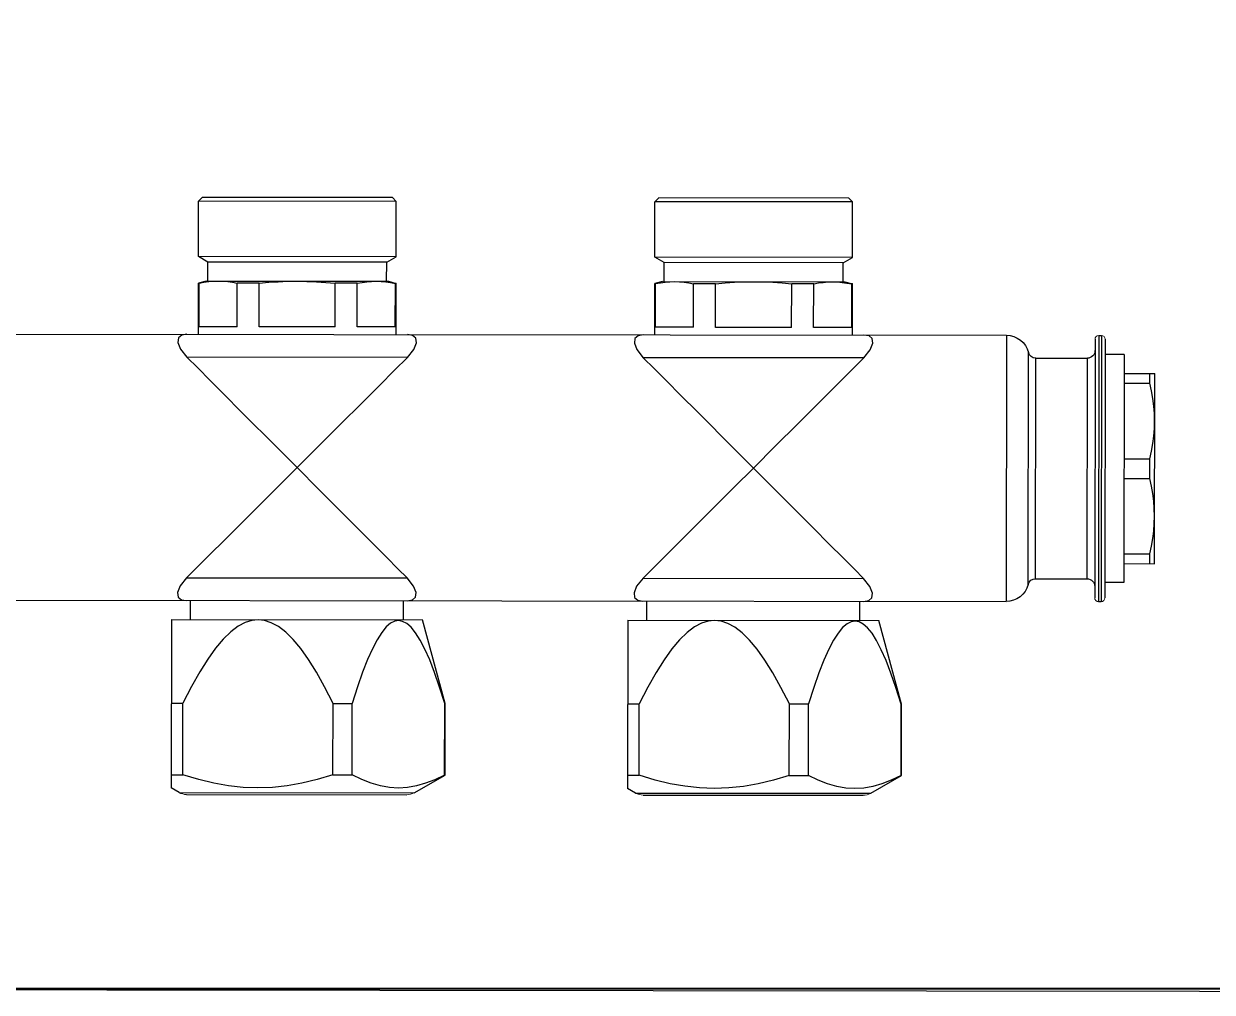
# Model space of a CAD drawing. Header units: millimetres. Extents: x 898 to 1196, y 229 to 443.
# Drawn here: x 1158.2913 to 1158.393, y 409.683 to 409.7659 of the extents above; entities that cross this region are included whole.
import ezdxf

# ---------------------------------------------------------------- set-up
doc = ezdxf.new("R2010")
doc.units = ezdxf.units.MM
doc.layers.get('0').update_dxf_attribs({"color": 41})
for name, color, linetype, lineweight in [('alim', 5, 'Continuous', 5), ('CHAUFFAGE', 4, 'Continuous', 5), ('p mur', 7, 'Continuous', 40)]:
    doc.layers.add(name, color=color, linetype=linetype, lineweight=lineweight)

# ---------------------------------------------------------------- blocks, each defined once
blk = doc.blocks.new('AUDIT_I_240531090321-0')
at = {"color": 5, "linetype": 'Continuous'}
for centre, start, end in [((42.01058903070498, 3.884808030724798), 90, 120.0000000001168), ((44.90340935374478, 3.884808030724798), 59.99999999988314, 90), ((48.01058903070496, 3.884808030724798), 90, 120.000000000117), ((50.90340935374479, 3.884808030724798), 59.999999999883, 90)]:
    blk.add_arc(centre, 0.2, start, end, dxfattribs=at)
at = {"linetype": 'Continuous'}
for centre, start, end in [((53.99534306900659, 1.484808030724821), 90, 180), ((54.03034306900647, 1.484808030724821), 0, 90), ((53.99534306900659, -1.915191969275155), 180, 270), ((54.03034306900647, -1.915191969275155), 270, 0)]:
    blk.add_arc(centre, 0.05, start, end, dxfattribs=at)
blk = doc.blocks.new('c ef ecs')
at = {"layer": 'alim', "color": 1, "lineweight": -3}
for p, q in [((-303.8732354462292, 72.79813515943876), (-303.8729098934768, 72.7984607121906)), ((-303.8732354462292, 72.79813515943876), (-303.85630670313, 72.79813515943876)), ((-303.8732354462292, 72.79339621033071), (-303.8732354462292, 72.79813515943876)), ((-303.8729098934768, 72.7984607121906), (-303.8566322558818, 72.7984607121906)), ((-303.85630670313, 72.79813515943876), (-303.8566322558818, 72.7984607121906)), ((-303.85630670313, 72.79339621033071), (-303.85630670313, 72.79813515943876)), ((-303.8341691160009, 72.79813515943876), (-303.8338435632486, 72.7984607121906)), ((-303.8341691160009, 72.79813515943876), (-303.8172403729018, 72.79813515943876)), ((-303.8341691160009, 72.79339621033071), (-303.8341691160009, 72.79813515943876)), ((-303.8338435632486, 72.7984607121906), (-303.8175659256536, 72.7984607121906)), ((-303.8172403729018, 72.79813515943876), (-303.8175659256536, 72.7984607121906)), ((-303.8172403729018, 72.79339621033071), (-303.8172403729018, 72.79813515943876)), ((-303.8732354462292, 72.79339621033071), (-303.85630670313, 72.79339621033071)), ((-303.8724215643493, 72.79292631540831), (-303.8732354462292, 72.79339621033071)), ((-303.8724215643493, 72.79292631540831), (-303.8571205850098, 72.79292631540831)), ((-303.8724215643493, 72.7912985516488), (-303.8724215643493, 72.79292631540831)), ((-303.8571205850098, 72.79292631540831), (-303.85630670313, 72.79339621033071)), ((-303.8571205850098, 72.7912985516488), (-303.8571205850098, 72.79292631540831)), ((-303.8341691160009, 72.79339621033071), (-303.8172403729018, 72.79339621033071)), ((-303.833355234121, 72.79292631540831), (-303.8341691160009, 72.79339621033071)), ((-303.833355234121, 72.79292631540831), (-303.8180542547816, 72.79292631540831)), ((-303.833355234121, 72.7912985516488), (-303.833355234121, 72.79292631540831)), ((-303.8180542547816, 72.79292631540831), (-303.8172403729018, 72.79339621033071)), ((-303.8180542547816, 72.7912985516488), (-303.8180542547816, 72.79292631540831)), ((-303.8725843407252, 72.7912985516488), (-303.8732354462292, 72.79112408845491)), ((-303.8732354462292, 72.79112408845491), (-303.8731653253212, 72.79112408845491)), ((-303.8732354462292, 72.78674081312221), (-303.8732354462292, 72.79112408845491)), ((-303.8727577521236, 72.79119880897936), (-303.8731653253212, 72.79112408845491)), ((-303.8731653253212, 72.78739191862599), (-303.8731653253212, 72.79112408845491)), ((-303.8723522621233, 72.79125351156563), (-303.8727577521236, 72.79119880897936)), ((-303.8569578086339, 72.7912985516488), (-303.8725843407252, 72.7912985516488)), ((-303.8719454396463, 72.79128717192155), (-303.8723522621233, 72.79125351156563)), ((-303.8715375615608, 72.7912985516488), (-303.8719454396463, 72.79128717192155)), ((-303.8711297148162, 72.7912871736654), (-303.8715375615608, 72.7912985516488)), ((-303.8707229185414, 72.79125351786074), (-303.8711297148162, 72.7912871736654)), ((-303.8703173959447, 72.7911988129648), (-303.8707229185414, 72.79125351786074)), ((-303.8699097978021, 72.79112408845491), (-303.8703173959447, 72.7911988129648)), ((-303.8699097978021, 72.79112408845491), (-303.8680266021984, 72.79112408845491)), ((-303.8699097978021, 72.78739191862599), (-303.8699097978021, 72.79112408845491)), ((-303.8672136863263, 72.79119863072026), (-303.8680266021984, 72.79112408845491)), ((-303.8680266021984, 72.78739191862599), (-303.8680266021984, 72.79112408845491)), ((-303.8664028091108, 72.79125338384131), (-303.8672136863263, 72.79119863072026)), ((-303.865588589038, 72.7912871229487), (-303.8664028091108, 72.79125338384131)), ((-303.8647710746794, 72.7912985516488), (-303.865588589038, 72.7912871229487)), ((-303.8639535884176, 72.79128712373225), (-303.8647710746794, 72.7912985516488)), ((-303.8631393906879, 72.79125338660423), (-303.8639535884176, 72.79128712373225)), ((-303.8623285052645, 72.79119863409674), (-303.8631393906879, 72.79125338660423)), ((-303.8615155471603, 72.79112408845491), (-303.8623285052645, 72.79119863409674)), ((-303.8615155471603, 72.79112408845491), (-303.859632351557, 72.79112408845491)), ((-303.8615155471603, 72.78739191862599), (-303.8615155471603, 72.79112408845491)), ((-303.8592247783594, 72.79119880897936), (-303.859632351557, 72.79112408845491)), ((-303.859632351557, 72.78739191862599), (-303.859632351557, 72.79112408845491)), ((-303.8588192883597, 72.79125351156563), (-303.8592247783594, 72.79119880897936)), ((-303.8584124658821, 72.79128717192155), (-303.8588192883597, 72.79125351156563)), ((-303.8580045877962, 72.7912985516488), (-303.8584124658821, 72.79128717192155)), ((-303.8575967410519, 72.7912871736654), (-303.8580045877962, 72.7912985516488)), ((-303.8571899447776, 72.79125351786074), (-303.8575967410519, 72.7912871736654)), ((-303.8567844221803, 72.7911988129648), (-303.8571899447776, 72.79125351786074)), ((-303.8569578086339, 72.7912985516488), (-303.85630670313, 72.79112408845491)), ((-303.856376824038, 72.79112408845491), (-303.8567844221803, 72.7911988129648)), ((-303.856376824038, 72.79112408845491), (-303.85630670313, 72.79112408845491)), ((-303.856376824038, 72.78739191862599), (-303.856376824038, 72.79112408845491)), ((-303.85630670313, 72.78674081312221), (-303.85630670313, 72.79112408845491)), ((-303.8335180104968, 72.7912985516488), (-303.8341691160009, 72.79112408845491)), ((-303.8341691160009, 72.79112408845491), (-303.8340989950929, 72.79112408845491)), ((-303.8341691160009, 72.78674081312221), (-303.8341691160009, 72.79112408845491)), ((-303.8336914218953, 72.79119880897936), (-303.8340989950929, 72.79112408845491)), ((-303.8340989950929, 72.78739191862599), (-303.8340989950929, 72.79112408845491)), ((-303.8332859318951, 72.79125351156563), (-303.8336914218953, 72.79119880897936)), ((-303.8178914784057, 72.7912985516488), (-303.8335180104968, 72.7912985516488)), ((-303.8328791094181, 72.79128717192155), (-303.8332859318951, 72.79125351156563)), ((-303.8324712313326, 72.7912985516488), (-303.8328791094181, 72.79128717192155)), ((-303.8320633845879, 72.7912871736654), (-303.8324712313326, 72.7912985516488)), ((-303.8316565883131, 72.79125351786074), (-303.8320633845879, 72.7912871736654)), ((-303.8312510657163, 72.7911988129648), (-303.8316565883131, 72.79125351786074)), ((-303.8308434675739, 72.79112408845491), (-303.8312510657163, 72.7911988129648)), ((-303.8308434675739, 72.79112408845491), (-303.8289602719701, 72.79112408845491)), ((-303.8308434675739, 72.78739191862599), (-303.8308434675739, 72.79112408845491)), ((-303.8281473560982, 72.79119863072026), (-303.8289602719701, 72.79112408845491)), ((-303.8289602719701, 72.78739191862599), (-303.8289602719701, 72.79112408845491)), ((-303.8273364788826, 72.79125338384131), (-303.8281473560982, 72.79119863072026)), ((-303.8265222588098, 72.7912871229487), (-303.8273364788826, 72.79125338384131)), ((-303.8257047444511, 72.7912985516488), (-303.8265222588098, 72.7912871229487)), ((-303.8248872581893, 72.79128712373225), (-303.8257047444511, 72.7912985516488)), ((-303.8240730604597, 72.79125338660423), (-303.8248872581893, 72.79128712373225)), ((-303.8232621750363, 72.79119863409674), (-303.8240730604597, 72.79125338660423)), ((-303.8224492169321, 72.79112408845491), (-303.8232621750363, 72.79119863409674)), ((-303.8224492169321, 72.79112408845491), (-303.8205660213287, 72.79112408845491)), ((-303.8224492169321, 72.78739191862599), (-303.8224492169321, 72.79112408845491)), ((-303.8201584481312, 72.79119880897936), (-303.8205660213287, 72.79112408845491)), ((-303.8205660213287, 72.78739191862599), (-303.8205660213287, 72.79112408845491)), ((-303.8197529581313, 72.79125351156563), (-303.8201584481312, 72.79119880897936)), ((-303.8193461356538, 72.79128717192155), (-303.8197529581313, 72.79125351156563)), ((-303.818938257568, 72.7912985516488), (-303.8193461356538, 72.79128717192155)), ((-303.8185304108237, 72.7912871736654), (-303.818938257568, 72.7912985516488)), ((-303.8181236145494, 72.79125351786074), (-303.8185304108237, 72.7912871736654)), ((-303.8177180919521, 72.7911988129648), (-303.8181236145494, 72.79125351786074)), ((-303.8178914784057, 72.7912985516488), (-303.8172403729018, 72.79112408845491)), ((-303.8173104938097, 72.79112408845491), (-303.8177180919521, 72.7911988129648)), ((-303.8173104938097, 72.79112408845491), (-303.8172403729018, 72.79112408845491)), ((-303.8173104938097, 72.78739191862599), (-303.8173104938097, 72.79112408845491)), ((-303.8172403729018, 72.78674081312221), (-303.8172403729018, 72.79112408845491)), ((-303.8945483683692, 72.78674081312221), (-303.8945483683692, 72.76395212048907)), ((-303.8943204814425, 72.78674081312221), (-303.8945483683692, 72.78674081312221)), ((-303.8943204814425, 72.78674081312221), (-303.8943204814425, 72.76395212048907)), ((-303.8864095495716, 72.78674081312221), (-303.8864095495716, 72.76395212048907)), ((-303.6158752127407, 72.78674081312221), (-303.8864095495716, 72.78674081312221)), ((-303.8746518683209, 72.78667013727043), (-303.8742121044847, 72.78674081312221)), ((-303.8731653253212, 72.78739191862599), (-303.8699097978021, 72.78739191862599)), ((-303.8680266021984, 72.78739191862599), (-303.8615155471603, 72.78739191862599)), ((-303.859632351557, 72.78739191862599), (-303.856376824038, 72.78739191862599)), ((-303.8553300448744, 72.78674081312221), (-303.8548903227152, 72.78667015394456)), ((-303.8355855380926, 72.78667013727043), (-303.8351457742564, 72.78674081312221)), ((-303.8340989950929, 72.78739191862599), (-303.8308434675739, 72.78739191862599)), ((-303.8289602719701, 72.78739191862599), (-303.8224492169321, 72.78739191862599)), ((-303.8205660213287, 72.78739191862599), (-303.8173104938097, 72.78739191862599)), ((-303.8162637146462, 72.78674081312221), (-303.815823992487, 72.78667015394456)), ((-303.8948739211208, 72.78641526037026), (-303.8948739211208, 72.76427767324091)), ((-303.8939949286907, 72.78641526037026), (-303.8939949286907, 72.76427817976405)), ((-303.8749790084161, 72.78603983026727), (-303.8749251607495, 72.7864411580848)), ((-303.8747587411487, 72.78547491445052), (-303.8749790084161, 72.78603983026727)), ((-303.8749251607495, 72.7864411580848), (-303.8746518683209, 72.78667013727043)), ((-303.8548903227152, 72.78667015394456), (-303.8546170303797, 72.78644123413362)), ((-303.8545631136638, 72.78604000959862), (-303.8547832254184, 72.78547522438599)), ((-303.8546170303797, 72.78644123413362), (-303.8545631136638, 72.78604000959862)), ((-303.8359126781879, 72.78603983026727), (-303.8358588305213, 72.7864411580848)), ((-303.8356924109204, 72.78547491445052), (-303.8359126781879, 72.78603983026727)), ((-303.8358588305213, 72.7864411580848), (-303.8355855380926, 72.78667013727043)), ((-303.815823992487, 72.78667015394456), (-303.8155507001516, 72.78644123413362)), ((-303.8154967834355, 72.78604000959862), (-303.8157168951901, 72.78547522438599)), ((-303.8155507001516, 72.78644123413362), (-303.8154967834355, 72.78604000959862)), ((-303.8965016848804, 72.78511304936269), (-303.8948739211208, 72.78511304936269)), ((-303.8965016848804, 72.78511296980784), (-303.8965016848804, 72.76557996380352)), ((-303.8933438231869, 72.76590543700041), (-303.8933438231869, 72.78478749661076)), ((-303.8889312703442, 72.78478749661076), (-303.8933438231869, 72.78478749661076)), ((-303.8889312703442, 72.76590543700604), (-303.8889312703442, 72.78478749660513)), ((-303.8883008405303, 72.76541710934713), (-303.8883008405303, 72.78527582426416)), ((-303.8742122888831, 72.78478762320961), (-303.8747587411487, 72.78547491445052)), ((-303.8742122888831, 72.78478762320961), (-303.8731111776932, 72.78368545828113)), ((-303.8742122888831, 72.78478749661076), (-303.8553292824931, 72.78478749661076)), ((-303.8562551998369, 72.78386240110738), (-303.8553292824931, 72.78478802007342)), ((-303.8547832254184, 72.78547522438599), (-303.8553292824931, 72.78478802007342)), ((-303.8351459586548, 72.78478762320961), (-303.8356924109204, 72.78547491445052)), ((-303.8351459586548, 72.78478762320961), (-303.834044847465, 72.78368545828113)), ((-303.8351459586548, 72.78478749661076), (-303.8162629522649, 72.78478749661076)), ((-303.8171888696087, 72.78386240110738), (-303.8162629522649, 72.78478802007342)), ((-303.8157168951901, 72.78547522438599), (-303.8162629522649, 72.78478802007342)), ((-303.8731111776932, 72.78368545828113), (-303.8718159010339, 72.78239141962555)), ((-303.8573154815035, 72.78280160870645), (-303.8562551998369, 72.78386240110738)), ((-303.834044847465, 72.78368545828113), (-303.8327495708057, 72.78239141962555)), ((-303.8182491512753, 72.78280160870645), (-303.8171888696087, 72.78386240110738)), ((-303.8991061068955, 72.76720764800808), (-303.8991061068955, 72.78348528560329)), ((-303.8965016848804, 72.78348528560319), (-303.8991061068955, 72.78348528560319)), ((-303.8988430630841, 72.7819907886095), (-303.8986991659559, 72.78264586977998)), ((-303.8986991659559, 72.78264586977998), (-303.8986991659559, 72.78348528560319)), ((-303.8965016848804, 72.78264586977998), (-303.8986991659559, 72.78264586977998)), ((-303.8585525875744, 72.78156549589724), (-303.8573154815035, 72.78280160870645)), ((-303.8194862573462, 72.78156549589724), (-303.8182491512753, 72.78280160870645)), ((-303.8989565623837, 72.78134420131808), (-303.8988430630841, 72.7819907886095)), ((-303.8718159010339, 72.78239141962555), (-303.8702750034329, 72.78085015605417)), ((-303.8327495708057, 72.78239141962555), (-303.8312086732046, 72.78085015605417)), ((-303.8990892172106, 72.780058715249), (-303.8990390060713, 72.78070112789605)), ((-303.8990390060713, 72.78070112789605), (-303.8989565623837, 72.78134420131808)), ((-303.8702750034329, 72.78085015605417), (-303.868534726936, 72.77910940380352)), ((-303.8599648902501, 72.78015254551839), (-303.8585525875744, 72.78156549589724)), ((-303.8312086732046, 72.78085015605417), (-303.8294683967077, 72.77910940380352)), ((-303.8208985600218, 72.78015254551839), (-303.8194862573462, 72.78156549589724)), ((-303.8991061068955, 72.77941587620381), (-303.8990892172106, 72.780058715249)), ((-303.8631240817631, 72.77699249341802), (-303.8599648902501, 72.78015254551839)), ((-303.8240577515348, 72.77699249341802), (-303.8208985600218, 72.78015254551839)), ((-303.899089223303, 72.77877315334604), (-303.8991061068955, 72.77941587620381)), ((-303.8990390271995, 72.77813082852742), (-303.899089223303, 72.77877315334604)), ((-303.868534726936, 72.77910940380352), (-303.866670488221, 72.77724505929453)), ((-303.8294683967077, 72.77910940380352), (-303.8276041579927, 72.77724505929453)), ((-303.8989565990216, 72.77748779158615), (-303.8990390271995, 72.77813082852742)), ((-303.898843098623, 72.7768411431945), (-303.8989565990216, 72.77748779158615)), ((-303.8986991659559, 72.77618588262874), (-303.898843098623, 72.7768411431945)), ((-303.866670488221, 72.77724505929453), (-303.8647710746794, 72.77534646680563)), ((-303.8647710746794, 72.77534646680563), (-303.8631240817631, 72.77699249341802)), ((-303.8276041579927, 72.77724505929453), (-303.8257047444511, 72.77534646680563)), ((-303.8257047444511, 72.77534646680563), (-303.8240577515348, 72.77699249341802)), ((-303.8986991659559, 72.77450705098244), (-303.8986991659559, 72.77618588262874)), ((-303.8965016848804, 72.77618588262874), (-303.8986991659559, 72.77618588262874)), ((-303.8988430630868, 72.77385196979884), (-303.8986991659559, 72.77450705098244)), ((-303.8965016848804, 72.77450705098244), (-303.8986991659559, 72.77450705098244)), ((-303.8647710746794, 72.77534646680563), (-303.8666420422938, 72.77347589750484)), ((-303.8631305537339, 72.77370690818769), (-303.8647710746794, 72.77534646680563)), ((-303.8257047444511, 72.77534646680563), (-303.8275757120656, 72.77347589750484)), ((-303.8240642235057, 72.77370690818769), (-303.8257047444511, 72.77534646680563)), ((-303.8989565623876, 72.7732053824947), (-303.8988430630868, 72.77385196979884)), ((-303.8666420422938, 72.77347589750484), (-303.8699059345925, 72.77021176350631)), ((-303.8585604953585, 72.76913534606543), (-303.8631305537339, 72.77370690818769)), ((-303.8275757120656, 72.77347589750484), (-303.8308396043643, 72.77021176350631)), ((-303.8194941651302, 72.76913534606543), (-303.8240642235057, 72.77370690818769)), ((-303.8990892172142, 72.77191989639105), (-303.8990390060754, 72.77256230906296)), ((-303.8990390060754, 72.77256230906296), (-303.8989565623876, 72.7732053824947)), ((-303.8991061068959, 72.77127705727005), (-303.8990892172142, 72.77191989639105)), ((-303.8990892232994, 72.77063433448421), (-303.8991061068959, 72.77127705727005)), ((-303.8990390271956, 72.76999200969078), (-303.8990892232994, 72.77063433448421)), ((-303.8989565990177, 72.76934897276048), (-303.8990390271956, 72.76999200969078)), ((-303.8699059345925, 72.77021176350631), (-303.8712721857363, 72.76884530187586)), ((-303.8308396043643, 72.77021176350631), (-303.832205855508, 72.76884530187586)), ((-303.8988430986202, 72.76870232438263), (-303.8989565990177, 72.76934897276048)), ((-303.8986991659559, 72.76804706383119), (-303.8988430986202, 72.76870232438263)), ((-303.8712721857363, 72.76884530187586), (-303.8724512300411, 72.76766596406111)), ((-303.8573200577464, 72.76789587757813), (-303.8585604953585, 72.76913534606543)), ((-303.832205855508, 72.76884530187586), (-303.8333848998129, 72.76766596406111)), ((-303.8182537275182, 72.76789587757813), (-303.8194941651302, 72.76913534606543)), ((-303.8986991659559, 72.76720764800808), (-303.8986991659559, 72.76804706383119)), ((-303.8965016848804, 72.76804706383119), (-303.8986991659559, 72.76804706383119)), ((-303.8724512300411, 72.76766596406111), (-303.8734213729568, 72.76669626320786)), ((-303.8562566329333, 72.76683197347337), (-303.8573200577464, 72.76789587757813)), ((-303.8333848998129, 72.76766596406111), (-303.8343550427286, 72.76669626320786)), ((-303.8171903027051, 72.76683197347337), (-303.8182537275182, 72.76789587757813)), ((-303.8965016848804, 72.76720764800808), (-303.8991061068955, 72.76720764800808)), ((-303.8734213729568, 72.76669626320786), (-303.8742107047507, 72.76590639774267)), ((-303.855329285486, 72.76590491559321), (-303.8562566329333, 72.76683197347337)), ((-303.8343550427286, 72.76669626320786), (-303.8351443745225, 72.76590639774267)), ((-303.8162629552577, 72.76590491559321), (-303.8171903027051, 72.76683197347337)), ((-303.8965016848804, 72.76557988424858), (-303.8948739211208, 72.76557988424858)), ((-303.8889312703442, 72.76590543700041), (-303.8933438231869, 72.76590543700041)), ((-303.8747582398412, 72.76521886863698), (-303.8742107047507, 72.76590639774267)), ((-303.855329285486, 72.76590543700041), (-303.8742107047507, 72.76590543700041)), ((-303.855329285486, 72.76590491559321), (-303.8547832263646, 72.76521771083019)), ((-303.835691909613, 72.76521886863698), (-303.8351443745225, 72.76590639774267)), ((-303.8162629552577, 72.76590543700041), (-303.8351443745225, 72.76590543700041)), ((-303.8162629552577, 72.76590491559321), (-303.8157168961363, 72.76521771083019)), ((-303.8749789334706, 72.76465359489413), (-303.8747582398412, 72.76521886863698)), ((-303.8749252751435, 72.76425198396863), (-303.8749789334706, 72.76465359489413)), ((-303.8547832263646, 72.76521771083019), (-303.8545631138051, 72.76465292494119)), ((-303.8545631138051, 72.76465292494119), (-303.8546170301635, 72.76425169987142)), ((-303.8359126032424, 72.76465359489413), (-303.835691909613, 72.76521886863698)), ((-303.8358589449152, 72.76425198396863), (-303.8359126032424, 72.76465359489413)), ((-303.8157168961363, 72.76521771083019), (-303.8154967835768, 72.76465292494119)), ((-303.8154967835768, 72.76465292494119), (-303.8155506999352, 72.76425169987142)), ((-303.8943204814425, 72.76395212048907), (-303.8945483683692, 72.76395212048907)), ((-303.6158752127407, 72.76395212048907), (-303.8864095495716, 72.76395212048907)), ((-303.8746519824867, 72.76402284203094), (-303.8749252751435, 72.76425198396863)), ((-303.8742121044847, 72.76395212048907), (-303.8746519824867, 72.76402284203094)), ((-303.8738865517325, 72.76232435672955), (-303.8738865517325, 72.76395212048907)), ((-303.8556555976262, 72.76232435672955), (-303.8556555976262, 72.76395212048907)), ((-303.8548903224997, 72.76402277975296), (-303.8553300448744, 72.76395212048907)), ((-303.8546170301635, 72.76425169987142), (-303.8548903224997, 72.76402277975296)), ((-303.8355856522584, 72.76402284203094), (-303.8358589449152, 72.76425198396863)), ((-303.8351457742564, 72.76395212048907), (-303.8355856522584, 72.76402284203094)), ((-303.8348202215043, 72.76232435672955), (-303.8348202215043, 72.76395212048907)), ((-303.8165892673979, 72.76232435672955), (-303.8165892673979, 72.76395212048907)), ((-303.8158239922714, 72.76402277975296), (-303.8162637146462, 72.76395212048907)), ((-303.8155506999352, 72.76425169987142), (-303.8158239922714, 72.76402277975296)), ((-303.8774676320037, 72.75516219618763), (-303.8755143154921, 72.76232435672955)), ((-303.8540278338667, 72.76232435672955), (-303.8755143154921, 72.76232435672955)), ((-303.8620117469094, 72.76223732387683), (-303.8614628634741, 72.76229696398434)), ((-303.8614628634741, 72.76229696398434), (-303.860915399733, 72.76224337071734)), ((-303.8540278338667, 72.76232435672955), (-303.8540278338667, 72.74791280404891)), ((-303.8384013017755, 72.75516219618763), (-303.8364479852638, 72.76232435672955)), ((-303.8149615036384, 72.76232435672955), (-303.8364479852638, 72.76232435672955)), ((-303.8229454166812, 72.76223732387683), (-303.8223965332458, 72.76229696398434)), ((-303.8223965332458, 72.76229696398434), (-303.8218490695048, 72.76224337071734)), ((-303.8149615036384, 72.76232435672955), (-303.8149615036384, 72.74791280404891)), ((-303.8749373264521, 72.7612168353824), (-303.8745505573083, 72.76168993154312)), ((-303.8745505573083, 72.76168993154312), (-303.8741777615941, 72.7620122816363)), ((-303.8741777615941, 72.7620122816363), (-303.873824922641, 72.76219355885044)), ((-303.873824922641, 72.76219355885044), (-303.8734865526269, 72.76225270424013)), ((-303.8734865526269, 72.76225270424013), (-303.8731490192552, 72.76219930229863)), ((-303.8731490192552, 72.76219930229863), (-303.8727971786105, 72.76202463598062)), ((-303.8727971786105, 72.76202463598062), (-303.8724238166254, 72.76170822553938)), ((-303.8724238166254, 72.76170822553938), (-303.8720355613968, 72.76123943341487)), ((-303.864457667928, 72.76062571088187), (-303.863816649989, 72.76125385302102)), ((-303.863816649989, 72.76125385302102), (-303.8631891713717, 72.7617301068173)), ((-303.8631891713717, 72.7617301068173), (-303.8625842461678, 72.76205473221145)), ((-303.8625842461678, 72.76205473221145), (-303.8620117469094, 72.76223732387683)), ((-303.860915399733, 72.76224337071734), (-303.8603445647299, 72.76206772781784)), ((-303.8603445647299, 72.76206772781784), (-303.8597386201329, 72.76174931346856)), ((-303.8597386201329, 72.76174931346856), (-303.859108545217, 72.76127750660142)), ((-303.859108545217, 72.76127750660142), (-303.8584641382607, 72.76065168789412)), ((-303.8358709962238, 72.7612168353824), (-303.8354842270801, 72.76168993154312)), ((-303.8354842270801, 72.76168993154312), (-303.8351114313659, 72.7620122816363)), ((-303.8351114313659, 72.7620122816363), (-303.8347585924127, 72.76219355885044)), ((-303.8347585924127, 72.76219355885044), (-303.8344202223986, 72.76225270424013)), ((-303.8344202223986, 72.76225270424013), (-303.8340826890268, 72.76219930229863)), ((-303.8340826890268, 72.76219930229863), (-303.8337308483823, 72.76202463598062)), ((-303.8337308483823, 72.76202463598062), (-303.8333574863972, 72.76170822553938)), ((-303.8333574863972, 72.76170822553938), (-303.8329692311686, 72.76123943341487)), ((-303.8253913376999, 72.76062571088187), (-303.8247503197607, 72.76125385302102)), ((-303.8247503197607, 72.76125385302102), (-303.8241228411434, 72.7617301068173)), ((-303.8241228411434, 72.7617301068173), (-303.8235179159396, 72.76205473221145)), ((-303.8235179159396, 72.76205473221145), (-303.8229454166812, 72.76223732387683)), ((-303.8218490695048, 72.76224337071734), (-303.8212782345017, 72.76206772781784)), ((-303.8212782345017, 72.76206772781784), (-303.8206722899046, 72.76174931346856)), ((-303.8206722899046, 72.76174931346856), (-303.8200422149888, 72.76127750660142)), ((-303.8200422149888, 72.76127750660142), (-303.8193978080325, 72.76065168789412)), ((-303.875734482042, 72.7598181876789), (-303.8753324952074, 72.76059264762966)), ((-303.8753324952074, 72.76059264762966), (-303.8749373264521, 72.7612168353824)), ((-303.8720355613968, 72.76123943341487), (-303.871638417481, 72.76061752673519)), ((-303.871638417481, 72.76061752673519), (-303.8712341342329, 72.7598431357841)), ((-303.8651097325775, 72.75984651377819), (-303.864457667928, 72.76062571088187)), ((-303.8584641382607, 72.76065168789412), (-303.8578081629731, 72.75987250105533)), ((-303.8366681518137, 72.7598181876789), (-303.8362661649791, 72.76059264762966)), ((-303.8362661649791, 72.76059264762966), (-303.8358709962238, 72.7612168353824)), ((-303.8329692311686, 72.76123943341487), (-303.8325720872528, 72.76061752673519)), ((-303.8325720872528, 72.76061752673519), (-303.8321678040047, 72.7598431357841)), ((-303.8260434023492, 72.75984651377819), (-303.8253913376999, 72.76062571088187)), ((-303.8193978080325, 72.76065168789412), (-303.8187418327448, 72.75987250105533)), ((-303.8761435364752, 72.75889353255546), (-303.875734482042, 72.7598181876789)), ((-303.8712341342329, 72.7598431357841), (-303.870822271191, 72.75891560103818)), ((-303.8657733023063, 72.75891631881741), (-303.8651097325775, 72.75984651377819)), ((-303.8578081629731, 72.75987250105533), (-303.8571398494212, 72.75893926380108)), ((-303.837077206247, 72.75889353255546), (-303.8366681518137, 72.7598181876789)), ((-303.8321678040047, 72.7598431357841), (-303.8317559409628, 72.75891560103818)), ((-303.826706972078, 72.75891631881741), (-303.8260434023492, 72.75984651377819)), ((-303.8187418327448, 72.75987250105533), (-303.818073519193, 72.75893926380108)), ((-303.8765616656512, 72.75781500075276), (-303.8761435364752, 72.75889353255546)), ((-303.870822271191, 72.75891560103818), (-303.8704012537842, 72.75783203288593)), ((-303.8664517049097, 72.75783133338484), (-303.8657733023063, 72.75891631881741)), ((-303.8571398494212, 72.75893926380108), (-303.8564565890482, 72.7578490144941)), ((-303.8374953354229, 72.75781500075276), (-303.837077206247, 72.75889353255546)), ((-303.8317559409628, 72.75891560103818), (-303.831334923556, 72.75783203288593)), ((-303.8273853746813, 72.75783133338484), (-303.826706972078, 72.75891631881741)), ((-303.818073519193, 72.75893926380108), (-303.81739025882, 72.7578490144941)), ((-303.8769918146319, 72.75657489193095), (-303.8765616656512, 72.75781500075276)), ((-303.8704012537842, 72.75783203288593), (-303.8699680161536, 72.7565844243492)), ((-303.8671497844783, 72.7565836873271), (-303.8664517049097, 72.75783133338484)), ((-303.8564565890482, 72.7578490144941), (-303.8557533366369, 72.75659357965)), ((-303.8379254844036, 72.75657489193095), (-303.8374953354229, 72.75781500075276)), ((-303.831334923556, 72.75783203288593), (-303.8309016859253, 72.7565844243492)), ((-303.8280834542501, 72.7565836873271), (-303.8273853746813, 72.75783133338484)), ((-303.81739025882, 72.7578490144941), (-303.8166870064086, 72.75659357965)), ((-303.8774372953793, 72.75516219618763), (-303.8769918146319, 72.75657489193095)), ((-303.8699680161536, 72.7565844243492), (-303.8695193870477, 72.75516219618763)), ((-303.867872957053, 72.75516219618763), (-303.8671497844783, 72.7565836873271)), ((-303.8557533366369, 72.75659357965), (-303.8550248933316, 72.75516219618763)), ((-303.838370965151, 72.75516219618763), (-303.8379254844036, 72.75657489193095)), ((-303.8309016859253, 72.7565844243492), (-303.8304530568195, 72.75516219618763)), ((-303.8288066268247, 72.75516219618763), (-303.8280834542501, 72.7565836873271)), ((-303.8166870064086, 72.75659357965), (-303.8159585631033, 72.75516219618763)), ((-303.8774372953793, 72.75516219618763), (-303.8774676320037, 72.75516219618763)), ((-303.8774676320037, 72.74904055186259), (-303.8774676320037, 72.75516219618763)), ((-303.8774372953793, 72.74904055186259), (-303.8774372953793, 72.75516219618763)), ((-303.867872957053, 72.75516219618763), (-303.8695193870477, 72.75516219618763)), ((-303.8695193870477, 72.74904055186259), (-303.8695193870477, 72.75516219618763)), ((-303.867872957053, 72.74904055186259), (-303.867872957053, 72.75516219618763)), ((-303.8540278338667, 72.75516219618763), (-303.8550248933316, 72.75516219618763)), ((-303.8550248933316, 72.74904055186259), (-303.8550248933316, 72.75516219618763)), ((-303.838370965151, 72.75516219618763), (-303.8384013017755, 72.75516219618763)), ((-303.8384013017755, 72.74904055186259), (-303.8384013017755, 72.75516219618763)), ((-303.838370965151, 72.74904055186259), (-303.838370965151, 72.75516219618763)), ((-303.8288066268247, 72.75516219618763), (-303.8304530568195, 72.75516219618763)), ((-303.8304530568195, 72.74904055186259), (-303.8304530568195, 72.75516219618763)), ((-303.8288066268247, 72.74904055186259), (-303.8288066268247, 72.75516219618763)), ((-303.8149615036384, 72.75516219618763), (-303.8159585631033, 72.75516219618763)), ((-303.8159585631033, 72.74904055186259), (-303.8159585631033, 72.75516219618763)), ((-303.8774372953793, 72.74904055186259), (-303.8774676320037, 72.74904055186259)), ((-303.8748398363523, 72.74752339333591), (-303.8774676320037, 72.74904055186259)), ((-303.8774372953793, 72.74904055186259), (-303.8766000402782, 72.74863944061063)), ((-303.8766000402782, 72.74863944061063), (-303.8758020377532, 72.74833000827577)), ((-303.8758020377532, 72.74833000827577), (-303.8750228621672, 72.74810659829681)), ((-303.8750228621672, 72.74810659829681), (-303.8742499602565, 72.74797013303464)), ((-303.8727058616162, 72.7479702354324), (-303.8719330663806, 72.7481067739681)), ((-303.8719330663806, 72.7481067739681), (-303.8711541124682, 72.74833018853501)), ((-303.8711541124682, 72.74833018853501), (-303.8703565096386, 72.74863949820794)), ((-303.8703565096386, 72.74863949820794), (-303.8695193870477, 72.74904055186259)), ((-303.867872957053, 72.74904055186259), (-303.8695193870477, 72.74904055186259)), ((-303.867872957053, 72.74904055186259), (-303.8665134182049, 72.74863681892546)), ((-303.8665134182049, 72.74863681892546), (-303.8652183822778, 72.74832548785842)), ((-303.8652183822778, 72.74832548785842), (-303.8639543007654, 72.74810073517499)), ((-303.8639543007654, 72.74810073517499), (-303.862700552056, 72.74796344466073)), ((-303.8601958816185, 72.74796354921895), (-303.8589423091781, 72.74810091443298)), ((-303.8589423091781, 72.74810091443298), (-303.8576785936887, 72.74832567149498)), ((-303.8576785936887, 72.74832567149498), (-303.8563842156825, 72.74863687726183)), ((-303.8563842156825, 72.74863687726183), (-303.8550248933316, 72.74904055186259)), ((-303.8540278338667, 72.74904055186259), (-303.8550248933316, 72.74904055186259)), ((-303.838370965151, 72.74904055186259), (-303.8384013017755, 72.74904055186259)), ((-303.8357735061241, 72.74752339333591), (-303.8384013017755, 72.74904055186259)), ((-303.838370965151, 72.74904055186259), (-303.83753371005, 72.74863944061063)), ((-303.83753371005, 72.74863944061063), (-303.8367357075249, 72.74833000827577)), ((-303.8367357075249, 72.74833000827577), (-303.835956531939, 72.74810659829681)), ((-303.835956531939, 72.74810659829681), (-303.8351836300282, 72.74797013303464)), ((-303.8336395313879, 72.7479702354324), (-303.8328667361523, 72.7481067739681)), ((-303.8328667361523, 72.7481067739681), (-303.8320877822399, 72.74833018853501)), ((-303.8320877822399, 72.74833018853501), (-303.8312901794103, 72.74863949820794)), ((-303.8312901794103, 72.74863949820794), (-303.8304530568195, 72.74904055186259)), ((-303.8288066268247, 72.74904055186259), (-303.8304530568195, 72.74904055186259)), ((-303.8288066268247, 72.74904055186259), (-303.8274470879766, 72.74863681892546)), ((-303.8274470879766, 72.74863681892546), (-303.8261520520496, 72.74832548785842)), ((-303.8261520520496, 72.74832548785842), (-303.8248879705371, 72.74810073517499)), ((-303.8248879705371, 72.74810073517499), (-303.8236342218278, 72.74796344466073)), ((-303.8211295513902, 72.74796354921895), (-303.8198759789498, 72.74810091443298)), ((-303.8198759789498, 72.74810091443298), (-303.8186122634605, 72.74832567149498)), ((-303.8186122634605, 72.74832567149498), (-303.8173178854543, 72.74863687726183)), ((-303.8173178854543, 72.74863687726183), (-303.8159585631033, 72.74904055186259)), ((-303.8149615036384, 72.74904055186259), (-303.8159585631033, 72.74904055186259)), ((-303.8547023130064, 72.74752339333591), (-303.8748398363523, 72.74752339333591)), ((-303.8742499602565, 72.74797013303464), (-303.8734779030116, 72.74792408117027)), ((-303.8553534185103, 72.74734893014201), (-303.8741887308489, 72.74734893014201)), ((-303.8734779030116, 72.74792408117027), (-303.8727058616162, 72.7479702354324)), ((-303.862700552056, 72.74796344466073), (-303.8614482037774, 72.74791711153577)), ((-303.8614482037774, 72.74791711153577), (-303.8601958816185, 72.74796354921895)), ((-303.8547023130064, 72.74752339333591), (-303.8540278338667, 72.74791280404891)), ((-303.8156359827781, 72.74752339333591), (-303.8357735061241, 72.74752339333591)), ((-303.8351836300282, 72.74797013303464), (-303.8344115727834, 72.74792408117027)), ((-303.816287088282, 72.74734893014201), (-303.8351224006206, 72.74734893014201)), ((-303.8344115727834, 72.74792408117027), (-303.8336395313879, 72.7479702354324)), ((-303.8236342218278, 72.74796344466073), (-303.8223818735492, 72.74791711153577)), ((-303.8223818735492, 72.74791711153577), (-303.8211295513902, 72.74796354921895)), ((-303.8156359827781, 72.74752339333591), (-303.8149615036384, 72.74791280404891))]:
    blk.add_line(p, q, dxfattribs=at)
at = {"layer": 'alim', "color": 1, "linetype": 'ByBlock', "lineweight": -3}
blk.add_lwpolyline([(-303.9731776114881, 72.8810350894253), (-303.4820253075538, 72.88103508942531), (-303.4820253075538, 72.73061384529336), (-303.9731776114881, 72.73061384529335)], close=True, dxfattribs=at)
at = {"layer": 'alim', "color": 1, "lineweight": -3}
for centre, major_axis, ratio, start_param, end_param in [((-303.8864095495716, 72.78478749661076), (0.0013812033511326, 0.0013812033511326), 0.9999999998526183, 0.7853981634711391, 2.10351503571533), ((-303.8933438231869, 72.78543860211454), (-0.0004604011170515, 0.0004604011170515), 0.9999999999007029, 0.78539834428496, 2.356194490142696), ((-303.8889312703442, 72.78543860211454), (0.000460401117055, 0.000460401117055), 0.9999999995922998, 3.926990817191091, 5.245104486202283), ((-303.8933438231869, 72.76525433149664), (-0.0004604011170552, 0.0004604011170552), 0.9999999998849268, -0.785398163454985, 0.7853979824655392), ((-303.8889312703442, 72.76525433149664), (-0.0004604011170757, 0.0004604011170757), 0.9999999995531608, 4.179673474730988, 5.497787143558714), ((-303.8864095495716, 72.76590543700041), (-0.0013812033512015, 0.0013812033512015), 0.9999999997625257, 1.038077617864952, 2.356194490073606)]:
    blk.add_ellipse(centre, major_axis=major_axis, ratio=ratio, start_param=start_param, end_param=end_param, dxfattribs=at)
at = {"layer": 'alim', "color": 1, "lineweight": -3, "xscale": 0.006511055038041, "yscale": 0.006511055038041, "zscale": 0.006511055038041, "rotation": 180}
blk.add_blockref('AUDIT_I_240531090321-0', (-303.5427538309225, 72.77394534004993), dxfattribs=at)

msp = doc.modelspace()

# ---------------------------------------------------------------- linework, layer by layer
at = {"layer": 'p mur'}
msp.add_lwpolyline([(1157.782839571191, 409.8491040145655), (1158.650139987411, 409.8491040145655), (1158.650139987411, 409.683286969065), (1157.782839571191, 409.683286969065)], close=True, dxfattribs=at)

# ---------------------------------------------------------------- block references
at = {"layer": 'CHAUFFAGE', "xscale": -1, "rotation": 359.9305508729037}
msp.add_blockref('c ef ecs', (854.4009535277626, 337.3208795266856), dxfattribs=at)

doc.saveas('drawing.dxf')
